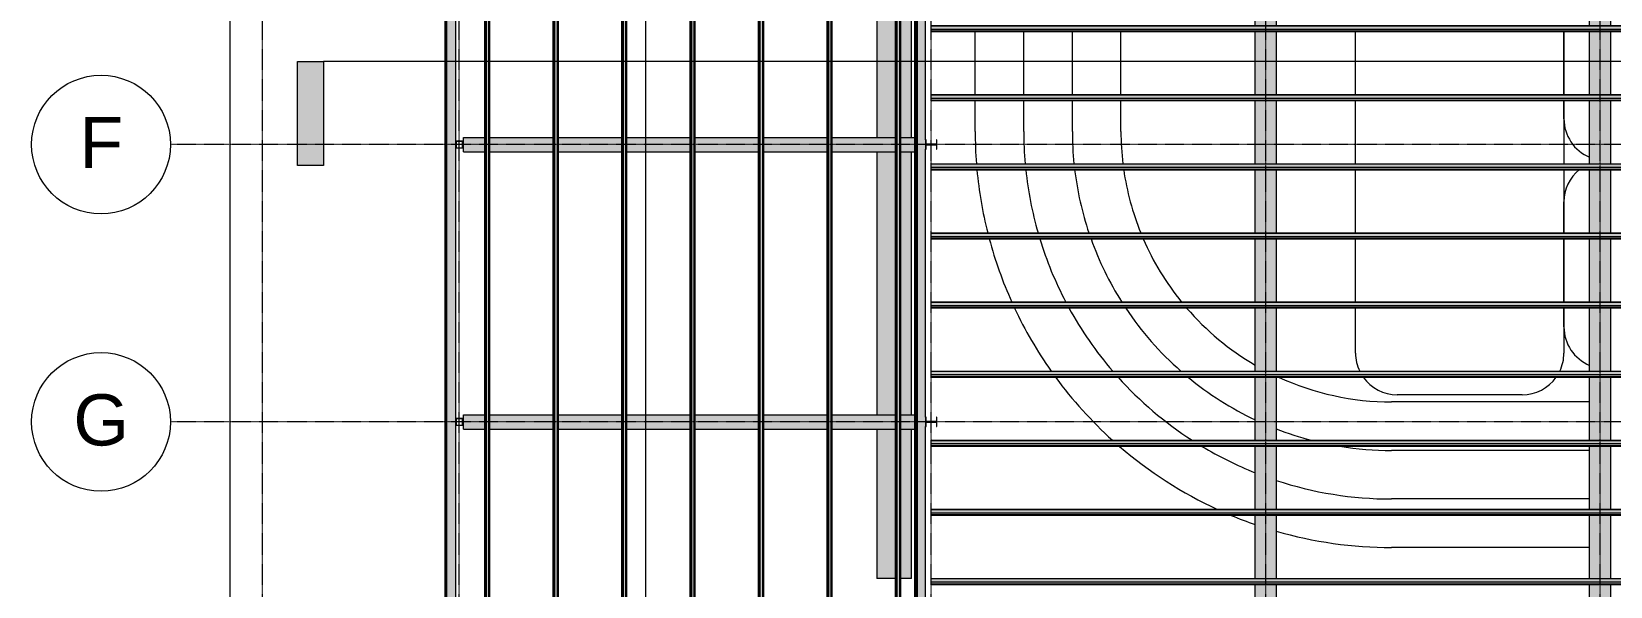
# Model space of a CAD drawing. Header units: inches. Extents: x 22011 to 32682, y -23296 to -20170.
# Drawn here: x 22019 to 23383, y -22253 to -21772 of the extents above; entities that cross this region are included whole.
import ezdxf

# ---------------------------------------------------------------- set-up
doc = ezdxf.new("R2010")
doc.units = ezdxf.units.IN
doc.header["$MEASUREMENT"] = 0
doc.linetypes.add('Grid Line 1_2_', pattern=[0.875, 0.5, -0.125, 0.125, -0.125])
for name, color, linetype, lineweight in [('A-DETL', 90, 'Continuous', 9), ('A-ROOF', 132, 'Continuous', 9), ('A-SITE-SWLK', 140, 'Continuous', 9), ('A-WALL', 113, 'Continuous', 9), ('C-TOPO', 7, 'Continuous', 9), ('G-ANNO-SYMB', 111, 'Continuous', 9), ('M-HVAC-DUCT', 70, 'Continuous', 9), ('S-BEAM', 12, 'Continuous', 9), ('S-COLS', 52, 'Continuous', 9), ('S-GRID', 1, 'Continuous', 9), ('S-GRID-IDEN', 1, 'Continuous', 9)]:
    doc.layers.add(name, color=color, linetype=linetype, lineweight=lineweight)
doc.styles.add('Arial', font='arial.ttf', dxfattribs={"height": 44.258982})

# ---------------------------------------------------------------- blocks, each defined once
blk = doc.blocks.new('Girt_C - 8_D-560235-Roof Plan')
at = {"layer": 'S-BEAM'}
h = blk.add_hatch(color=256, dxfattribs=at)
h.paths.add_polyline_path([(22377.4, -22765.1), (22377.6, -22765.1), (22377.6, -22742.6), (22377.4, -22742.6), (22377.4, -22762.9)], flags=0)
h.paths.add_polyline_path([(22377.6, -22734.2), (22377.6, -22734.2), (22377.6, -22708.2), (22377.4, -22708.2), (22377.4, -22734.2)], flags=0)
h.paths.add_polyline_path([(22377.6, -22703.8), (22377.6, -22649), (22377.4, -22649), (22377.4, -22703.8), (22377.6, -22703.8)], flags=0)
h.paths.add_polyline_path([(22377.6, -22644.6), (22377.6, -22589.8), (22377.4, -22589.8), (22377.4, -22644.6), (22377.6, -22644.6)], flags=0)
h.paths.add_polyline_path([(22377.6, -22585.4), (22377.6, -22530.6), (22377.4, -22530.6), (22377.4, -22585.4), (22377.6, -22585.4)], flags=0)
h.paths.add_polyline_path([(22377.6, -22526.2), (22377.6, -22471.5), (22377.4, -22471.5), (22377.4, -22526.2), (22377.6, -22526.2)], flags=0)
h.paths.add_polyline_path([(22377.6, -22467), (22377.6, -22467), (22377.6, -22412.3), (22377.4, -22412.3), (22377.4, -22467)], flags=0)
h.paths.add_polyline_path([(22377.6, -22407.8), (22377.6, -20663.1), (22377.4, -20663.1), (22377.4, -22407.8), (22377.6, -22407.8)], flags=0)
h = blk.add_hatch(color=256, dxfattribs=at)
h.paths.add_polyline_path([(22385.2, -22765.1), (22385.2, -22754.6), (22382.2, -22754.6), (22382.2, -22742.6), (22377.6, -22742.6), (22377.6, -22765.1)], flags=0)
h.paths.add_polyline_path([(22382.2, -22734.2), (22382.2, -22708.2), (22377.6, -22708.2), (22377.6, -22734.2)], flags=0)
h.paths.add_polyline_path([(22382.2, -22703.8), (22382.2, -22649), (22377.6, -22649), (22377.6, -22703.8)], flags=0)
h.paths.add_polyline_path([(22382.2, -22644.6), (22382.2, -22589.8), (22377.6, -22589.8), (22377.6, -22644.6)], flags=0)
h.paths.add_polyline_path([(22377.6, -22585.4), (22382.2, -22585.4), (22382.2, -22530.6), (22377.6, -22530.6), (22377.6, -22578.9)], flags=0)
h.paths.add_polyline_path([(22377.6, -22526.2), (22382.2, -22526.2), (22382.2, -22471.5), (22377.6, -22471.5), (22377.6, -22520.8)], flags=0)
h.paths.add_polyline_path([(22382.2, -22467), (22382.2, -22412.3), (22377.6, -22412.3), (22377.6, -22467)], flags=0)
h.paths.add_polyline_path([(22377.6, -22407.8), (22382.2, -22407.8), (22382.2, -22348.2), (22385.2, -22348.2), (22385.2, -20667.1), (22381.4, -20666.9), (22381.4, -20663.1), (22377.6, -20663.1), (22377.6, -22404.6)], flags=0)
h = blk.add_hatch(color=256, dxfattribs=at)
h.paths.add_polyline_path([(22385.2, -22761.2), (22385.4, -22761.1), (22385.3, -22754.6), (22385.2, -22754.6)], flags=0)
h.paths.add_polyline_path([(22385.2, -22348.2), (22385.4, -22348.2), (22385.3, -20667.1), (22385.2, -20667.1), (22385.2, -22346.5)], flags=0)
for p, q in [((22377.4, -20663.1), (22377.4, -22407.8)), ((22385.4, -21867.5), (22385.4, -21632.6)), ((22385.4, -22107.5), (22385.4, -21872.6)), ((22385.4, -22348.2), (22385.4, -22112.6))]:
    blk.add_line(p, q, dxfattribs=at)
blk = doc.blocks.new('Girt_Z - 10_D-V46-Roof Plan')
at = {"layer": 'S-BEAM'}
for points in [[(25964.9, -21588.3), (25965.9, -21588.3), (25965.9, -21587.8), (22796.4, -21587.8), (22796.4, -21588.3), (25831.9, -21588.3)], [(25964.9, -21590.6), (25965.9, -21590.6), (25965.9, -21588.3), (22796.4, -21588.3), (22796.4, -21590.6), (25831.9, -21590.6)], [(25965.9, -21590.8), (25965.9, -21590.6), (22796.4, -21590.7), (22796.4, -21590.8), (25964.9, -21590.8)], [(25965.9, -21592.4), (25965.9, -21590.8), (22796.4, -21590.8), (22796.4, -21592.4), (25964.9, -21592.4)], [(25964.9, -21592.9), (25965.9, -21592.9), (25965.9, -21592.4), (22796.4, -21592.4), (22796.4, -21592.9), (25831.9, -21592.9)]]:
    blk.add_hatch(color=256, dxfattribs=at).paths.add_polyline_path(points, flags=0)
for p, q in [((22796.4, -21588.3), (22796.4, -21587.8)), ((22796.4, -21587.8), (25965.9, -21587.8)), ((22796.4, -21590.6), (22796.4, -21588.3)), ((25965.9, -21588.3), (22796.4, -21588.3)), ((22796.4, -21590.8), (22796.4, -21590.6)), ((22796.4, -21590.8), (25965.9, -21590.8)), ((22796.4, -21592.4), (22796.4, -21590.8)), ((22796.4, -21592.9), (22796.4, -21592.4)), ((22796.4, -21592.4), (25965.9, -21592.4)), ((22796.4, -21593), (22796.4, -21592.9)), ((22796.4, -21592.9), (25965.9, -21592.9)), ((22796.4, -21593), (25965.9, -21593))]:
    blk.add_line(p, q, dxfattribs=at)
blk = doc.blocks.new('Girt_Z - 10_D-V49-Roof Plan')
at = {"layer": 'S-BEAM'}
for points in [[(25964.9, -21827.5), (25965.9, -21827.5), (25965.9, -21826.9), (22796.4, -21826.9), (22796.4, -21827.5), (25831.9, -21827.5)], [(25964.9, -21829.8), (25965.9, -21829.8), (25965.9, -21827.5), (22796.4, -21827.5), (22796.4, -21829.8), (25831.9, -21829.8)], [(25965.9, -21830), (25965.9, -21829.8), (22796.4, -21829.9), (22796.4, -21830), (25964.9, -21830)], [(25965.9, -21831.6), (25965.9, -21830), (22796.4, -21830), (22796.4, -21831.6), (25964.9, -21831.6)], [(25964.9, -21832.1), (25965.9, -21832.1), (25965.9, -21831.6), (22796.4, -21831.6), (22796.4, -21832.1), (25831.9, -21832.1)]]:
    blk.add_hatch(color=256, dxfattribs=at).paths.add_polyline_path(points, flags=0)
for p, q in [((22796.4, -21827.5), (22796.4, -21826.9)), ((22796.4, -21826.9), (25965.9, -21826.9)), ((22796.4, -21829.8), (22796.4, -21827.5)), ((25965.9, -21827.5), (22796.4, -21827.5)), ((22796.4, -21830), (22796.4, -21829.8)), ((22796.4, -21830), (25965.9, -21830)), ((22796.4, -21831.6), (22796.4, -21830)), ((22796.4, -21832.1), (22796.4, -21831.6)), ((22796.4, -21831.6), (25965.9, -21831.6)), ((22796.4, -21832.1), (22796.4, -21832.1)), ((22796.4, -21832.1), (25965.9, -21832.1)), ((22796.4, -21832.1), (25965.9, -21832.1))]:
    blk.add_line(p, q, dxfattribs=at)
blk = doc.blocks.new('Girt_Z - 10_D-V50-Roof Plan')
at = {"layer": 'S-BEAM'}
for points in [[(25964.9, -21887.2), (25965.9, -21887.2), (25965.9, -21886.7), (22796.4, -21886.7), (22796.4, -21887.2), (25831.9, -21887.2)], [(25964.9, -21889.6), (25965.9, -21889.6), (25965.9, -21887.2), (22796.4, -21887.2), (22796.4, -21889.6), (25831.9, -21889.6)], [(25965.9, -21889.8), (25965.9, -21889.6), (22796.4, -21889.7), (22796.4, -21889.8), (25964.9, -21889.8)], [(25965.9, -21891.4), (25965.9, -21889.8), (22796.4, -21889.8), (22796.4, -21891.4), (25964.9, -21891.4)], [(25964.9, -21891.8), (25965.9, -21891.8), (25965.9, -21891.4), (22796.4, -21891.4), (22796.4, -21891.8), (25831.9, -21891.8)]]:
    blk.add_hatch(color=256, dxfattribs=at).paths.add_polyline_path(points, flags=0)
for p, q in [((22796.4, -21887.2), (22796.4, -21886.7)), ((22796.4, -21886.7), (25965.9, -21886.7)), ((22796.4, -21889.6), (22796.4, -21887.2)), ((25965.9, -21887.2), (22796.4, -21887.2)), ((22796.4, -21889.7), (22796.4, -21889.6)), ((22796.4, -21889.8), (22796.4, -21889.7)), ((22796.4, -21889.8), (25965.9, -21889.8)), ((22796.4, -21891.4), (22796.4, -21889.8)), ((22796.4, -21889.8), (22796.4, -21889.8)), ((22796.4, -21889.8), (22796.4, -21889.8)), ((22796.4, -21891.8), (22796.4, -21891.4)), ((22796.4, -21891.4), (25965.9, -21891.4)), ((22796.4, -21891.9), (22796.4, -21891.8)), ((22796.4, -21891.8), (25965.9, -21891.8)), ((22796.4, -21891.9), (25965.9, -21891.9))]:
    blk.add_line(p, q, dxfattribs=at)
blk = doc.blocks.new('Girt_Z - 10_D-V51-Roof Plan')
at = {"layer": 'S-BEAM'}
for points in [[(25964.9, -22006.8), (25965.9, -22006.8), (25965.9, -22006.3), (22796.4, -22006.3), (22796.4, -22006.8), (25831.9, -22006.8)], [(25965.9, -22009.2), (25965.9, -22006.8), (22796.4, -22006.8), (22796.4, -22009.2), (25964.9, -22009.2)], [(25965.9, -22009.4), (25965.9, -22009.2), (22796.4, -22009.3), (22796.4, -22009.4), (25964.9, -22009.4)], [(25965.9, -22010.9), (25965.9, -22009.4), (22796.4, -22009.4), (22796.4, -22010.9), (25964.9, -22010.9)], [(25964.9, -22011.4), (25965.9, -22011.4), (25965.9, -22010.9), (22796.4, -22010.9), (22796.4, -22011.4), (25831.9, -22011.4)]]:
    blk.add_hatch(color=256, dxfattribs=at).paths.add_polyline_path(points, flags=0)
for p, q in [((22796.4, -22006.8), (22796.4, -22006.3)), ((22796.4, -22006.3), (25965.9, -22006.3)), ((22796.4, -22009.2), (22796.4, -22006.8)), ((25965.9, -22006.8), (22796.4, -22006.8)), ((22796.4, -22009.4), (22796.4, -22009.2)), ((22796.4, -22010.9), (22796.4, -22009.3)), ((22796.4, -22009.4), (25965.9, -22009.4)), ((22796.4, -22011.4), (22796.4, -22010.9)), ((22796.4, -22010.9), (25965.9, -22010.9)), ((22796.4, -22011.5), (22796.4, -22011.4)), ((22796.4, -22011.4), (25965.9, -22011.4)), ((22796.4, -22011.5), (25965.9, -22011.5))]:
    blk.add_line(p, q, dxfattribs=at)
blk = doc.blocks.new('Family7 - Family7-557682-Roof Plan')
at = {"layer": 'S-BEAM'}
h = blk.add_hatch(color=256, dxfattribs=at)
h.paths.add_polyline_path([(23094.4, -22360.1), (23094.4, -22310.5), (23076.4, -22310.5), (23076.4, -22360.1), (23088.9, -22360.1)], flags=0)
h.paths.add_polyline_path([(23094.4, -22305.3), (23094.4, -22250.7), (23076.4, -22250.7), (23076.4, -22305.3)], flags=0)
h.paths.add_polyline_path([(23076.4, -22245.5), (23094.4, -22245.5), (23094.4, -22190.9), (23076.4, -22190.9)], flags=0)
h.paths.add_polyline_path([(23076.4, -22185.7), (23094.4, -22185.7), (23094.4, -22131.1), (23076.4, -22131.1), (23076.4, -22181.9)], flags=0)
h.paths.add_polyline_path([(23076.4, -22125.9), (23094.4, -22125.9), (23094.4, -22071.3), (23076.4, -22071.3), (23076.4, -22104.4)], flags=0)
h.paths.add_polyline_path([(23076.4, -22066.1), (23094.4, -22066.1), (23094.4, -22011.5), (23076.4, -22011.5)], flags=0)
h.paths.add_polyline_path([(23076.4, -22006.3), (23094.4, -22006.3), (23094.4, -21951.7), (23076.4, -21951.7)], flags=0)
h.paths.add_polyline_path([(23076.4, -21946.5), (23094.4, -21946.5), (23094.4, -21891.9), (23076.4, -21891.9)], flags=0)
h.paths.add_polyline_path([(23076.4, -21886.7), (23094.4, -21886.7), (23094.4, -21832.1), (23076.4, -21832.1), (23076.4, -21872)], flags=0)
h.paths.add_polyline_path([(23076.4, -21826.9), (23094.4, -21826.9), (23094.4, -21772.3), (23076.4, -21772.3), (23076.4, -21794.6)], flags=0)
h.paths.add_polyline_path([(23094.4, -21767.1), (23094.4, -21712.5), (23076.4, -21712.5), (23076.4, -21767.1)], flags=0)
h.paths.add_polyline_path([(23076.4, -21707.3), (23094.4, -21707.3), (23094.4, -21652.8), (23076.4, -21652.8)], flags=0)
h.paths.add_polyline_path([(23094.4, -21647.5), (23094.4, -21593), (23076.4, -21593), (23076.4, -21647.5)], flags=0)
h.paths.add_polyline_path([(23076.4, -21587.8), (23094.4, -21587.8), (23094.4, -21533.2), (23076.4, -21533.2)], flags=0)
h.paths.add_polyline_path([(23076.4, -21528), (23094.4, -21528), (23094.4, -21473.4), (23076.4, -21473.4), (23076.4, -21484.7)], flags=0)
h.paths.add_polyline_path([(23076.4, -21468.2), (23094.4, -21468.2), (23094.4, -21413.6), (23076.4, -21413.6)], flags=0)
h.paths.add_polyline_path([(23076.4, -21408.4), (23094.4, -21408.4), (23094.4, -21353.8), (23076.4, -21353.8), (23076.4, -21407.2)], flags=0)
h.paths.add_polyline_path([(23076.4, -21348.6), (23094.4, -21348.6), (23094.4, -21294), (23076.4, -21294), (23076.4, -21329.8)], flags=0)
h.paths.add_polyline_path([(23076.4, -21288.8), (23094.4, -21288.8), (23094.4, -21234.2), (23076.4, -21234.2), (23076.4, -21252.3)], flags=0)
h.paths.add_polyline_path([(23076.4, -21229), (23094.4, -21229), (23094.4, -21174.4), (23076.4, -21174.4), (23076.4, -21213.6)], flags=0)
h.paths.add_polyline_path([(23076.4, -21169.2), (23094.4, -21169.2), (23094.4, -21139), (23076.4, -21139)], flags=0)
for p, q in [((23076.4, -21169.2), (23076.4, -21139)), ((23076.4, -21139), (23094.4, -21139)), ((23094.4, -21139), (23094.4, -21169.2)), ((23076.4, -21229), (23076.4, -21174.4)), ((23094.4, -21174.4), (23094.4, -21229)), ((23076.4, -21288.8), (23076.4, -21234.2)), ((23094.4, -21234.2), (23094.4, -21288.8)), ((23076.4, -21348.6), (23076.4, -21294)), ((23094.4, -21294), (23094.4, -21348.6)), ((23076.4, -21408.4), (23076.4, -21353.8)), ((23094.4, -21353.8), (23094.4, -21408.4)), ((23076.4, -21468.2), (23076.4, -21413.6)), ((23094.4, -21413.6), (23094.4, -21468.2)), ((23076.4, -21528), (23076.4, -21473.4)), ((23094.4, -21473.4), (23094.4, -21528)), ((23076.4, -21587.8), (23076.4, -21533.2)), ((23094.4, -21533.2), (23094.4, -21587.8)), ((23076.4, -21647.5), (23076.4, -21593)), ((23094.4, -21593), (23094.4, -21647.5)), ((23076.4, -21707.3), (23076.4, -21652.8)), ((23094.4, -21652.8), (23094.4, -21707.3)), ((23076.4, -21767.1), (23076.4, -21712.5)), ((23094.4, -21712.5), (23094.4, -21767.1)), ((23076.4, -21826.9), (23076.4, -21772.3)), ((23094.4, -21772.3), (23094.4, -21826.9)), ((23076.4, -21886.7), (23076.4, -21832.1)), ((23094.4, -21832.1), (23094.4, -21886.7)), ((23076.4, -21946.5), (23076.4, -21891.9)), ((23094.4, -21891.9), (23094.4, -21946.5)), ((23076.4, -22006.3), (23076.4, -21951.7)), ((23094.4, -21951.7), (23094.4, -22006.3)), ((23076.4, -22066.1), (23076.4, -22011.5)), ((23094.4, -22011.5), (23094.4, -22066.1)), ((23076.4, -22125.9), (23076.4, -22071.3)), ((23094.4, -22071.3), (23094.4, -22125.9)), ((23076.4, -22185.7), (23076.4, -22131.1)), ((23094.4, -22131.1), (23094.4, -22185.7)), ((23076.4, -22245.5), (23076.4, -22190.9)), ((23094.4, -22190.9), (23094.4, -22245.5)), ((23076.4, -22305.3), (23076.4, -22250.7)), ((23094.4, -22250.7), (23094.4, -22305.3)), ((23076.4, -22360.1), (23076.4, -22310.5)), ((23094.4, -22310.5), (23094.4, -22360.1)), ((23076.4, -22360.1), (23094.4, -22360.1))]:
    blk.add_line(p, q, dxfattribs=at)
blk = doc.blocks.new('W-Wide Flange - W21X166-556728-Roof Plan')
at = {"layer": 'S-BEAM'}
h = blk.add_hatch(color=256, dxfattribs=at)
h.paths.add_polyline_path([(22765.2, -21876.3), (22765.2, -21863.9), (22710.5, -21863.9), (22710.5, -21876.3), (22739.8, -21876.3)], flags=0)
h.paths.add_polyline_path([(22773, -21876.3), (22782.2, -21876.3), (22782.2, -21863.9), (22769.7, -21863.9), (22769.7, -21876.3)], flags=0)
h.paths.add_polyline_path([(22706, -21876.3), (22706, -21863.9), (22651.3, -21863.9), (22651.3, -21876.3)], flags=0)
h.paths.add_polyline_path([(22640, -21876.3), (22646.9, -21876.3), (22646.9, -21863.9), (22592.1, -21863.9), (22592.1, -21876.3)], flags=0)
h.paths.add_polyline_path([(22587.7, -21876.3), (22587.7, -21863.9), (22532.9, -21863.9), (22532.9, -21876.3), (22533.7, -21876.3)], flags=0)
h.paths.add_polyline_path([(22507, -21876.3), (22528.5, -21876.3), (22528.5, -21863.9), (22473.7, -21863.9), (22473.7, -21876.3)], flags=0)
h.paths.add_polyline_path([(22469.3, -21876.3), (22469.3, -21863.9), (22414.6, -21863.9), (22414.6, -21876.3), (22440.5, -21876.3)], flags=0)
h.paths.add_polyline_path([(22391.9, -21876.3), (22410.1, -21876.3), (22410.1, -21863.9), (22391.9, -21863.9), (22391.9, -21872)], flags=0)
for points in [[(22782.2, -21876.3), (22782.7, -21876.3), (22782.7, -21863.9), (22782.2, -21863.9), (22782.2, -21872)], [(22782.7, -21876.3), (22783.5, -21876.3), (22783.5, -21863.9), (22782.7, -21863.9), (22782.7, -21872)]]:
    blk.add_hatch(color=256, dxfattribs=at).paths.add_polyline_path(points, flags=0)
for p, q in [((22391.9, -21876.3), (22391.9, -21863.9)), ((22391.9, -21863.9), (22410.1, -21863.9)), ((22414.6, -21863.9), (22469.3, -21863.9)), ((22473.7, -21863.9), (22528.5, -21863.9)), ((22532.9, -21863.9), (22587.7, -21863.9)), ((22592.1, -21863.9), (22646.9, -21863.9)), ((22651.3, -21863.9), (22706, -21863.9)), ((22710.5, -21863.9), (22765.2, -21863.9)), ((22769.7, -21863.9), (22782.2, -21863.9)), ((22782.2, -21863.9), (22782.7, -21863.9)), ((22782.7, -21863.9), (22783.5, -21863.9)), ((22391.9, -21876.3), (22410.1, -21876.3)), ((22414.6, -21876.3), (22469.3, -21876.3)), ((22473.7, -21876.3), (22528.5, -21876.3)), ((22532.9, -21876.3), (22587.7, -21876.3)), ((22592.1, -21876.3), (22646.9, -21876.3)), ((22651.3, -21876.3), (22706, -21876.3)), ((22710.5, -21876.3), (22765.2, -21876.3)), ((22769.7, -21876.3), (22782.2, -21876.3)), ((22782.2, -21876.3), (22782.7, -21876.3)), ((22782.7, -21876.3), (22783.5, -21876.3))]:
    blk.add_line(p, q, dxfattribs=at)
blk = doc.blocks.new('Girt_Z - 10_D-559342-Roof Plan')
at = {"layer": 'S-BEAM'}
for points in [[(22765.3, -22343.1), (22765.8, -22343.1), (22765.8, -20676.8), (22765.3, -20676.8), (22765.3, -22336.9)], [(22766.6, -22343.1), (22766.6, -20676.8), (22765.8, -20676.8), (22765.8, -22343.1)], [(22766.6, -22343.1), (22766.7, -22343.1), (22766.7, -20676.8), (22766.6, -20676.8), (22766.6, -22343.1)], [(22766.7, -22343.1), (22769.1, -22343.1), (22769.1, -20676.8), (22766.7, -20676.8), (22766.7, -22336.9)], [(22769.1, -22343.1), (22769.7, -22343.1), (22769.7, -20676.8), (22769.1, -20676.8), (22769.1, -22336.9)]]:
    blk.add_hatch(color=256, dxfattribs=at).paths.add_polyline_path(points, flags=0)
for p, q in [((22765.2, -20676.8), (22765.2, -22343.1)), ((22765.3, -20676.8), (22765.3, -22343.1)), ((22765.8, -20676.8), (22765.8, -22343.1)), ((22766.6, -20676.8), (22766.6, -22343.1)), ((22769.1, -22343.1), (22769.1, -20676.8)), ((22769.7, -20676.8), (22769.7, -22343.1))]:
    blk.add_line(p, q, dxfattribs=at)
blk = doc.blocks.new('Girt_Z - 8_D-559297-Roof Plan')
at = {"layer": 'S-BEAM'}
for points in [[(22783.5, -22364.1), (22784.1, -22364.1), (22784.1, -21625.6), (22783.5, -21625.6), (22783.5, -22356.2)], [(22784.2, -22364.1), (22791.3, -22364.1), (22791.3, -21625.6), (22784.2, -21625.6), (22784.2, -22356.2)], [(22791.4, -22364.1), (22791.5, -22364.1), (22791.4, -21625.6), (22791.3, -21625.6), (22791.3, -22364.1)]]:
    blk.add_hatch(color=256, dxfattribs=at).paths.add_polyline_path(points, flags=0)
for p, q in [((22783.5, -21136.1), (22783.5, -21625.6)), ((22783.5, -21625.6), (22783.5, -22364.1)), ((22784.1, -21625.6), (22784.1, -22364.1)), ((22784.2, -21625.6), (22784.2, -22364.1)), ((22791.5, -21626.1), (22791.5, -21625.6)), ((22791.5, -21866.1), (22791.5, -21634)), ((22791.5, -22106.1), (22791.5, -21874)), ((22791.5, -22346.1), (22791.5, -22114.1)), ((22784.1, -22364.1), (22783.5, -22364.1)), ((22784.2, -22364.1), (22784.1, -22364.1)), ((22791.3, -22364.1), (22784.2, -22364.1)), ((22791.5, -22364.1), (22791.3, -22364.1)), ((22791.5, -22364.1), (22791.5, -22354))]:
    blk.add_line(p, q, dxfattribs=at)
blk = doc.blocks.new('Grid - Grid Head - Circle-14747-Roof Plan')
at = {"layer": 'S-GRID-IDEN'}
blk.add_circle((0, 0), 0.25, dxfattribs=at)
blk = doc.blocks.new('Section - 3_32_ x 3_8_-18514-Roof Plan')
at = {"layer": 'G-ANNO-SYMB'}
blk.add_hatch(color=256, dxfattribs=at).paths.add_polyline_path([(0, 0.375), (0, 0), (-0.09375, 0), (-0.09375, 0.375)], flags=0)
for p, q in [((0, 0.375), (-0.09375, 0.375)), ((-0.09375, 0.375), (-0.09375, 0)), ((0, 0), (0, 0.375)), ((-0.09375, 0), (0, 0))]:
    blk.add_line(p, q, dxfattribs=at)

msp = doc.modelspace()

# ---------------------------------------------------------------- hatches: boundary and pattern name
at = {"layer": 'A-WALL', "transparency": 33554611}
for points in [[(22376.9, -22343.1), (22376.9, -20657.8), (22376.1, -20657.8), (22376.1, -22343.1)], [(22783.5, -22368.1), (22783.5, -21131.3), (22782.7, -21131.3), (22782.7, -22368.1)]]:
    msp.add_hatch(color=256, dxfattribs=at).paths.add_polyline_path(points, flags=0)
at = {"layer": 'M-HVAC-DUCT'}
h = msp.add_hatch(color=256, dxfattribs=at)
h.paths.add_polyline_path([(22764.3, -22245.6), (22764.3, -22116.3), (22749.3, -22116.3), (22749.3, -22245.6), (22761.7, -22245.6)], flags=0)
h.paths.add_polyline_path([(22764.3, -22103.9), (22764.3, -21876.3), (22749.3, -21876.3), (22749.4, -22103.9), (22764.1, -22103.9)], flags=0)
h.paths.add_polyline_path([(22756.2, -21863.9), (22764.3, -21863.9), (22764.3, -21636.3), (22749.3, -21636.3), (22749.4, -21863.9), (22754.7, -21863.9)], flags=0)
h.paths.add_polyline_path([(22749.9, -21623.9), (22764.3, -21623.9), (22764.3, -21396.3), (22749.3, -21396.3), (22749.4, -21623.9), (22749.6, -21623.9)], flags=0)
h.paths.add_polyline_path([(22764.3, -21383.9), (22764.3, -21156.3), (22749.3, -21156.3), (22749.3, -21383.9), (22762.7, -21383.9)], flags=0)
h.paths.add_polyline_path([(22755.1, -21143.9), (22764.3, -21143.9), (22764.3, -20916.3), (22749.3, -20916.3), (22749.3, -21143.9), (22754.7, -21143.9)], flags=0)
h.paths.add_polyline_path([(22749.3, -20903.9), (22764.3, -20903.9), (22764.3, -20865.6), (22749.3, -20865.6), (22749.3, -20903.7)], flags=0)
h = msp.add_hatch(color=256, dxfattribs=at)
h.paths.add_polyline_path([(22764.3, -22245.6), (22765.2, -22245.6), (22765.2, -22116.3), (22764.3, -22116.3), (22764.3, -22220.7)], flags=0)
h.paths.add_polyline_path([(22769.7, -22245.6), (22779.3, -22245.6), (22779.3, -22116.3), (22769.7, -22116.3), (22769.7, -22220.7)], flags=0)
h.paths.add_polyline_path([(22764.3, -22103.9), (22765.2, -22103.9), (22765.2, -21876.3), (22764.3, -21876.3), (22764.3, -22065.7)], flags=0)
h.paths.add_polyline_path([(22769.7, -22103.9), (22779.3, -22103.9), (22779.3, -21876.3), (22769.7, -21876.3), (22769.7, -22065.7)], flags=0)
h.paths.add_polyline_path([(22779.1, -21863.9), (22779.3, -21863.9), (22779.2, -21636.3), (22769.7, -21636.3), (22769.7, -21863.9), (22778.9, -21863.9)], flags=0)
h.paths.add_polyline_path([(22765.2, -21863.9), (22765.2, -21636.3), (22764.3, -21636.3), (22764.3, -21863.9)], flags=0)
h.paths.add_polyline_path([(22775.8, -21623.9), (22779.3, -21623.9), (22779.3, -21396.3), (22769.7, -21396.3), (22769.7, -21623.9), (22775, -21623.9)], flags=0)
h.paths.add_polyline_path([(22765.2, -21623.9), (22765.2, -21396.3), (22764.3, -21396.3), (22764.3, -21623.9)], flags=0)
h.paths.add_polyline_path([(22764.3, -21383.9), (22765.2, -21383.9), (22765.2, -21156.3), (22764.3, -21156.3), (22764.3, -21368.5)], flags=0)
h.paths.add_polyline_path([(22770.4, -21383.9), (22779.3, -21383.9), (22779.3, -21156.3), (22769.7, -21156.3), (22769.7, -21383.9)], flags=0)
h.paths.add_polyline_path([(22775.8, -21143.9), (22779.3, -21143.9), (22779.3, -20916.3), (22769.7, -20916.3), (22769.7, -21143.9), (22774.3, -21143.9)], flags=0)
h.paths.add_polyline_path([(22765.2, -21143.9), (22765.2, -20916.3), (22764.3, -20916.3), (22764.3, -21143.9), (22764.9, -21143.9)], flags=0)
h.paths.add_polyline_path([(22778.4, -20903.9), (22779.3, -20903.9), (22779.3, -20865.6), (22769.7, -20865.6), (22769.7, -20903.9), (22778.4, -20903.9)], flags=0)
h.paths.add_polyline_path([(22765.2, -20903.9), (22765.2, -20865.6), (22764.3, -20865.6), (22764.4, -20903.9)], flags=0)
at = {"layer": 'S-COLS'}
h = msp.add_hatch(color=256, dxfattribs=at)
h.paths.add_polyline_path([(22391.2, -21873), (22391.3, -21872.8), (22391.4, -21872.6), (22391.1, -21872.7)], flags=0)
h.paths.add_polyline_path([(22390.9, -21873.1), (22391.2, -21873), (22391, -21872.8)], flags=0)
h.paths.add_polyline_path([(22385.6, -21873), (22385.7, -21872.7), (22385.4, -21872.6), (22385.5, -21872.8)], flags=0)
h.paths.add_polyline_path([(22385.9, -21873.1), (22385.7, -21872.8), (22385.6, -21873)], flags=0)
h.paths.add_polyline_path([(22390.9, -21873.1), (22390.9, -21872.8), (22385.9, -21872.8), (22385.9, -21873.1)], flags=0)
h.paths.add_polyline_path([(22385.5, -21867.3), (22385.7, -21867.3), (22385.9, -21867.1), (22385.6, -21867.1)], flags=0)
h.paths.add_polyline_path([(22385.4, -21867.5), (22385.7, -21867.4), (22385.5, -21867.3)], flags=0)
h.paths.add_polyline_path([(22385.4, -21872.6), (22385.6, -21872.6), (22385.6, -21867.5), (22385.4, -21867.5), (22385.4, -21872)], flags=0)
h.paths.add_polyline_path([(22391.3, -21867.3), (22391.2, -21867.1), (22390.9, -21867.1), (22391, -21867.3)], flags=0)
h.paths.add_polyline_path([(22391.4, -21867.5), (22391.3, -21867.3), (22391.1, -21867.4)], flags=0)
h.paths.add_polyline_path([(22391.4, -21872.6), (22391.4, -21867.5), (22391.2, -21867.5), (22391.2, -21872.6)], flags=0)
h.paths.add_polyline_path([(22390.6, -21867.3), (22390.9, -21867.3), (22390.9, -21867.1), (22385.9, -21867.1), (22385.9, -21867.3)], flags=0)
for points in [[(22791.5, -21874), (22792, -21874), (22792.1, -21870.5), (22792.3, -21870.3), (22792.6, -21870.2), (22800.5, -21870.3), (22800.7, -21870.5), (22800.8, -21870.9), (22800.8, -21874), (22801.3, -21874), (22801.3, -21866.1), (22800.8, -21866.1), (22800.7, -21869.6), (22800.5, -21869.8), (22800.1, -21869.9), (22792.3, -21869.8), (22792.1, -21869.6), (22792, -21869.2), (22792, -21866.1), (22791.5, -21866.1), (22791.5, -21872)], [(22791.5, -22114), (22792, -22114), (22792.1, -22110.5), (22792.3, -22110.3), (22792.6, -22110.2), (22800.5, -22110.3), (22800.7, -22110.5), (22800.8, -22110.9), (22800.8, -22114), (22801.3, -22114), (22801.3, -22106.1), (22800.8, -22106.1), (22800.7, -22109.6), (22800.5, -22109.8), (22800.1, -22109.9), (22792.3, -22109.8), (22792.1, -22109.6), (22792, -22109.2), (22792, -22106.1), (22791.5, -22106.1)]]:
    msp.add_hatch(color=256, dxfattribs=at).paths.add_polyline_path(points, flags=0)
h = msp.add_hatch(color=256, dxfattribs=at)
h.paths.add_polyline_path([(22391.2, -22113), (22391.3, -22112.8), (22391.4, -22112.6), (22391.1, -22112.7)], flags=0)
h.paths.add_polyline_path([(22390.9, -22113.1), (22391.2, -22113), (22391, -22112.8)], flags=0)
h.paths.add_polyline_path([(22385.6, -22113), (22385.7, -22112.7), (22385.4, -22112.6), (22385.5, -22112.8)], flags=0)
h.paths.add_polyline_path([(22385.9, -22113.1), (22385.7, -22112.8), (22385.6, -22113)], flags=0)
h.paths.add_polyline_path([(22390.6, -22113.1), (22390.9, -22113.1), (22390.9, -22112.8), (22385.9, -22112.8), (22385.9, -22113.1)], flags=0)
h.paths.add_polyline_path([(22391.3, -22107.3), (22391.2, -22107.1), (22390.9, -22107.1), (22391, -22107.3)], flags=0)
h.paths.add_polyline_path([(22391.4, -22107.5), (22391.3, -22107.3), (22391.1, -22107.4)], flags=0)
h.paths.add_polyline_path([(22391.2, -22112.6), (22391.4, -22112.6), (22391.4, -22107.5), (22391.2, -22107.5)], flags=0)
h.paths.add_polyline_path([(22385.5, -22107.3), (22385.7, -22107.3), (22385.9, -22107.1), (22385.6, -22107.1)], flags=0)
h.paths.add_polyline_path([(22385.4, -22107.5), (22385.7, -22107.4), (22385.5, -22107.3)], flags=0)
h.paths.add_polyline_path([(22385.6, -22112.6), (22385.6, -22107.5), (22385.4, -22107.5), (22385.4, -22112.6)], flags=0)
h.paths.add_polyline_path([(22390.6, -22107.3), (22390.9, -22107.3), (22390.9, -22107.1), (22385.9, -22107.1), (22385.9, -22107.3)], flags=0)

# ---------------------------------------------------------------- linework, layer by layer
at = {"layer": 'A-DETL'}
for p, q in [((22834.3, -21826.9), (22834.3, -21772.3)), ((22876.3, -21826.9), (22876.3, -21772.3)), ((22918.3, -21826.9), (22918.3, -21772.3)), ((22960.3, -21826.9), (22960.3, -21772.3)), ((23163.1, -21826.9), (23163.1, -21772.3)), ((23343.2, -21772.3), (23343.2, -21826.9)), ((23343.2, -21826.9), (23343.2, -21772.3)), ((22834.3, -21858.8), (22834.3, -21832.1)), ((22876.3, -21858.8), (22876.3, -21832.1)), ((22918.3, -21858.8), (22918.3, -21832.1)), ((22960.3, -21858.8), (22960.3, -21832.1)), ((23163.1, -21886.7), (23163.1, -21832.1)), ((23343.2, -21832.1), (23343.2, -21886.7)), ((23343.2, -21847.8), (23343.2, -21832.1)), ((23163.1, -21946.5), (23163.1, -21891.9)), ((23343.2, -21891.9), (23343.2, -21946.5)), ((23343.2, -21946.5), (23343.2, -21919.8)), ((23163.1, -22006.3), (23163.1, -21951.7)), ((23343.2, -21951.7), (23343.2, -22006.3)), ((23343.2, -22006.3), (23343.2, -21951.7)), ((23163.1, -22050.6), (23163.1, -22011.5)), ((23343.2, -22011.5), (23343.2, -22050.6)), ((23343.2, -22027.9), (23343.2, -22011.5)), ((23365.4, -22092.8), (23194.3, -22092.8)), ((23307.2, -22086.6), (23199.1, -22086.6)), ((23365.4, -22134.8), (23194.3, -22134.8)), ((23365.4, -22176.8), (23194.3, -22176.8)), ((23365.4, -22218.8), (23194.3, -22218.8))]:
    msp.add_line(p, q, dxfattribs=at)
for centre, radius, start, end in [((23379.2, -21847.8), 36, 180, 247.5), ((23194.3, -21858.8), 360, 180, 184.4485), ((23194.3, -21858.8), 318, 180, 185.0384), ((23194.3, -21858.8), 276, 180, 185.8086), ((23194.3, -21858.8), 234, 180, 186.8569), ((23379.2, -21919.8), 36, 112.5, 113.1776), ((23194.3, -21858.8), 360, 185.282, 194.1086), ((23194.3, -21858.8), 318, 185.9824, 196.013), ((23194.3, -21858.8), 276, 186.8977, 198.535), ((23194.3, -21858.8), 234, 188.1425, 202.0303), ((23379.2, -21919.8), 36, 128.9821, 180), ((23194.3, -21858.8), 360, 194.962, 204.1964), ((23194.3, -21858.8), 318, 196.9949, 207.6484), ((23194.3, -21858.8), 276, 199.6878, 212.3214), ((23194.3, -21858.8), 234, 203.3997, 219.1057), ((23194.3, -21858.8), 360, 205.1146, 215.1577), ((23194.3, -21858.8), 318, 208.7005, 220.6882), ((23194.3, -21858.8), 276, 213.6222, 228.7106), ((23194.3, -21858.8), 234, 220.7775, 239.7255), ((23379.2, -22027.9), 36, 180, 247.5), ((23199.1, -22050.6), 36, 180, 205.6461), ((23307.2, -22050.6), 36, 334.3539, 0), ((23194.3, -21858.8), 360, 216.1953, 227.9213), ((23194.3, -21858.8), 318, 221.9566, 237.1355), ((23194.3, -21858.8), 276, 230.3814, 244.6986), ((23194.3, -21858.8), 234, 245.317, 270), ((23199.1, -22050.6), 36, 215.2454, 270), ((23307.2, -22050.6), 36, 270, 324.7546), ((23194.3, -21858.8), 276, 248.7722, 255.5132), ((23194.3, -21858.8), 360, 229.1829, 245.2915), ((23194.3, -21858.8), 318, 238.9588, 248.2302), ((23194.3, -21858.8), 276, 260.6709, 270), ((23194.3, -21858.8), 318, 251.6835, 270), ((23194.3, -21858.8), 360, 247.3416, 250.8831), ((23194.3, -21858.8), 360, 253.8893, 270)]:
    msp.add_arc(centre, radius, start, end, dxfattribs=at)
at = {"layer": 'A-ROOF'}
for p, q in [((22376.1, -20657.8), (22376.1, -22343.1)), ((22782.2, -22368.8), (22782.2, -21131.3))]:
    msp.add_line(p, q, dxfattribs=at)
at = {"layer": 'A-SITE-SWLK'}
msp.add_line((22190.4, -22360.1), (22190.4, -20555.1), dxfattribs=at)
at = {"layer": 'A-WALL'}
for p, q in [((22376.1, -22410.8), (22376.1, -20657.8)), ((22376.9, -22410.8), (22376.9, -20658.6)), ((22782.7, -21131.3), (22782.7, -22368.1)), ((22783.5, -22368.1), (22783.5, -21131.3))]:
    msp.add_line(p, q, dxfattribs=at)
at = {"layer": 'C-TOPO'}
msp.add_line((22376.1, -22407.8), (22376.1, -20657.8), dxfattribs=at)
at = {"layer": 'G-ANNO-SYMB'}
for p, q in [((22549.2, -20315.1), (22549.2, -23273.9)), ((26318.1, -21798.1), (22271, -21798.1))]:
    msp.add_line(p, q, dxfattribs=at)
at = {"layer": 'M-HVAC-DUCT'}
for p, q in [((22749.3, -21636.3), (22749.3, -21863.9)), ((22779.3, -21863.9), (22779.3, -21636.3)), ((22749.3, -21876.3), (22749.3, -22103.9)), ((22779.3, -22103.9), (22779.3, -21876.3)), ((22749.3, -22116.3), (22749.3, -22245.6)), ((22779.3, -22245.6), (22779.3, -22116.3)), ((22765.2, -22245.6), (22749.3, -22245.6)), ((22779.3, -22245.6), (22769.7, -22245.6))]:
    msp.add_line(p, q, dxfattribs=at)
at = {"layer": 'S-COLS'}
for p, q in [((22385.4, -21872.6), (22385.4, -21867.5)), ((22385.6, -21867.5), (22385.6, -21872.6)), ((22385.9, -21867.1), (22390.9, -21867.1)), ((22390.9, -21867.3), (22385.9, -21867.3)), ((22385.9, -21872.8), (22390.9, -21872.8)), ((22390.9, -21873.1), (22385.9, -21873.1)), ((22391.2, -21872.6), (22391.2, -21867.5)), ((22391.4, -21867.5), (22391.4, -21872.6)), ((22792, -21866.1), (22791.5, -21866.1)), ((22791.5, -21866.1), (22791.5, -21874)), ((22791.5, -21874), (22792, -21874)), ((22792, -21869.2), (22792, -21866.1)), ((22792, -21874), (22792, -21870.9)), ((22800.1, -21869.9), (22792.6, -21869.9)), ((22792.6, -21870.2), (22800.1, -21870.2)), ((22801.3, -21866.1), (22800.8, -21866.1)), ((22800.8, -21866.1), (22800.8, -21869.2)), ((22800.8, -21870.9), (22800.8, -21874)), ((22800.8, -21874), (22801.3, -21874)), ((22801.3, -21874), (22801.3, -21866.1)), ((22385.4, -22112.6), (22385.4, -22107.5)), ((22385.6, -22107.5), (22385.6, -22112.6)), ((22385.9, -22107.1), (22390.9, -22107.1)), ((22390.9, -22107.3), (22385.9, -22107.3)), ((22391.2, -22112.6), (22391.2, -22107.5)), ((22391.4, -22107.5), (22391.4, -22112.6)), ((22792, -22106.1), (22791.5, -22106.1)), ((22791.5, -22106.1), (22791.5, -22114)), ((22792, -22109.2), (22792, -22106.1)), ((22801.3, -22106.1), (22800.8, -22106.1)), ((22800.8, -22106.1), (22800.8, -22109.2)), ((22801.3, -22114), (22801.3, -22106.1)), ((22385.9, -22112.8), (22390.9, -22112.8)), ((22390.9, -22113.1), (22385.9, -22113.1)), ((22791.5, -22114), (22792, -22114)), ((22792, -22114), (22792, -22110.9)), ((22800.1, -22109.9), (22792.6, -22109.9)), ((22792.6, -22110.2), (22800.1, -22110.2)), ((22800.8, -22110.9), (22800.8, -22114)), ((22800.8, -22114), (22801.3, -22114))]:
    msp.add_line(p, q, dxfattribs=at)
for centre, radius, start, end in [((22385.9, -21867.5), 0.466, 90, 180), ((22385.9, -21872.6), 0.466, 180, 270), ((22385.9, -21867.5), 0.233, 90, 180), ((22385.9, -21872.6), 0.233, 180, 270), ((22390.9, -21867.5), 0.466, 0, 90), ((22390.9, -21867.5), 0.233, 0, 90), ((22390.9, -21872.6), 0.466, 270, 0), ((22390.9, -21872.6), 0.233, 270, 0), ((22792.6, -21869.2), 0.691, 180, 270), ((22792.6, -21870.9), 0.691, 90, 180), ((22800.1, -21869.2), 0.691, 270, 0), ((22800.1, -21870.9), 0.691, 0, 90), ((22385.9, -22107.5), 0.466, 90, 180), ((22385.9, -22107.5), 0.233, 90, 180), ((22390.9, -22107.5), 0.466, 0, 90), ((22390.9, -22107.5), 0.233, 0, 90), ((22385.9, -22112.6), 0.466, 180, 270), ((22385.9, -22112.6), 0.233, 180, 270), ((22390.9, -22112.6), 0.466, 270, 0), ((22390.9, -22112.6), 0.233, 270, 0), ((22792.6, -22109.2), 0.691, 180, 270), ((22792.6, -22110.9), 0.691, 90, 180), ((22800.1, -22109.2), 0.691, 270, 0), ((22800.1, -22110.9), 0.691, 0, 90)]:
    msp.add_arc(centre, radius, start, end, dxfattribs=at)
at = {"layer": 'S-GRID', "linetype": 'Grid Line 1_2_'}
for p, q in [((22218.4, -22848.2), (22218.4, -20313.2)), ((22388.4, -22848.2), (22388.4, -20313.2)), ((22796.4, -22848.2), (22796.4, -20313.2)), ((23085.4, -22848.2), (23085.4, -20313.2)), ((23374.4, -22848.2), (23374.4, -20313.2)), ((26354.3, -21870.1), (22138.7, -21870.1)), ((26354.3, -22110.1), (22138.7, -22110.1))]:
    msp.add_line(p, q, dxfattribs=at)

# ---------------------------------------------------------------- block references
at = {"layer": 'G-ANNO-SYMB', "extrusion": (0, 0, -1), "xscale": 239.9999999999998, "yscale": 239.9999999999998, "zscale": 239.9999999999998, "rotation": 180}
msp.add_blockref('Section - 3_32_ x 3_8_-18514-Roof Plan', (-22271, -21798.1), dxfattribs=at)
at = {"layer": 'S-BEAM'}
for name, p in [('Girt_C - 8_D-560235-Roof Plan', (0, 0)), ('Girt_Z - 10_D-559342-Roof Plan', (-355.1, 0)), ('Girt_Z - 10_D-559342-Roof Plan', (-295.9, 0)), ('Girt_Z - 10_D-559342-Roof Plan', (-236.7, 0)), ('Girt_Z - 10_D-559342-Roof Plan', (-177.6, 0)), ('Girt_Z - 10_D-559342-Roof Plan', (-118.4, 0)), ('Girt_Z - 10_D-559342-Roof Plan', (-59.2, 0)), ('Girt_Z - 10_D-559342-Roof Plan', (0, 0)), ('Girt_Z - 8_D-559297-Roof Plan', (0, 0)), ('Family7 - Family7-557682-Roof Plan', (0, 0)), ('Family7 - Family7-557682-Roof Plan', (289, 0)), ('Girt_Z - 10_D-V46-Roof Plan', (0, -179.4)), ('Girt_Z - 10_D-V49-Roof Plan', (0, 0)), ('W-Wide Flange - W21X166-556728-Roof Plan', (0, 0)), ('Girt_Z - 10_D-V50-Roof Plan', (0, 0)), ('Girt_Z - 10_D-V50-Roof Plan', (0, -59.8)), ('Girt_Z - 10_D-V51-Roof Plan', (0, 0)), ('Girt_Z - 10_D-V46-Roof Plan', (0, -478.3)), ('W-Wide Flange - W21X166-556728-Roof Plan', (0, -240)), ('Girt_Z - 10_D-V46-Roof Plan', (0, -538.1)), ('Girt_Z - 10_D-V46-Roof Plan', (0, -597.9)), ('Girt_Z - 10_D-V46-Roof Plan', (0, -657.7))]:
    msp.add_blockref(name, p, dxfattribs=at)
at = {"layer": 'S-GRID-IDEN', "xscale": 239.9999999999998, "yscale": 239.9999999999998, "zscale": 239.9999999999998, "rotation": 89.99999999999986}
for p in [(22078.7, -21870.1), (22078.7, -22110.1)]:
    msp.add_blockref('Grid - Grid Head - Circle-14747-Roof Plan', p, dxfattribs=at)

# ---------------------------------------------------------------- next in the draw order: texts
at = {"layer": 'S-GRID-IDEN', "char_height": 44.3, "attachment_point": 2, "line_spacing_factor": 0.938532, "style": 'Arial', "bg_fill": 3, "box_fill_scale": 1.25, "bg_fill_color": 0, "bg_fill_transparency": 0}
for s, insert, width in [('F', (22078.9, -21846.2), 44.82), ('G', (22078.9, -22086.2), 57.24)]:
    msp.add_mtext(s, dxfattribs=dict(at, insert=insert, width=width))

doc.saveas('drawing.dxf')
